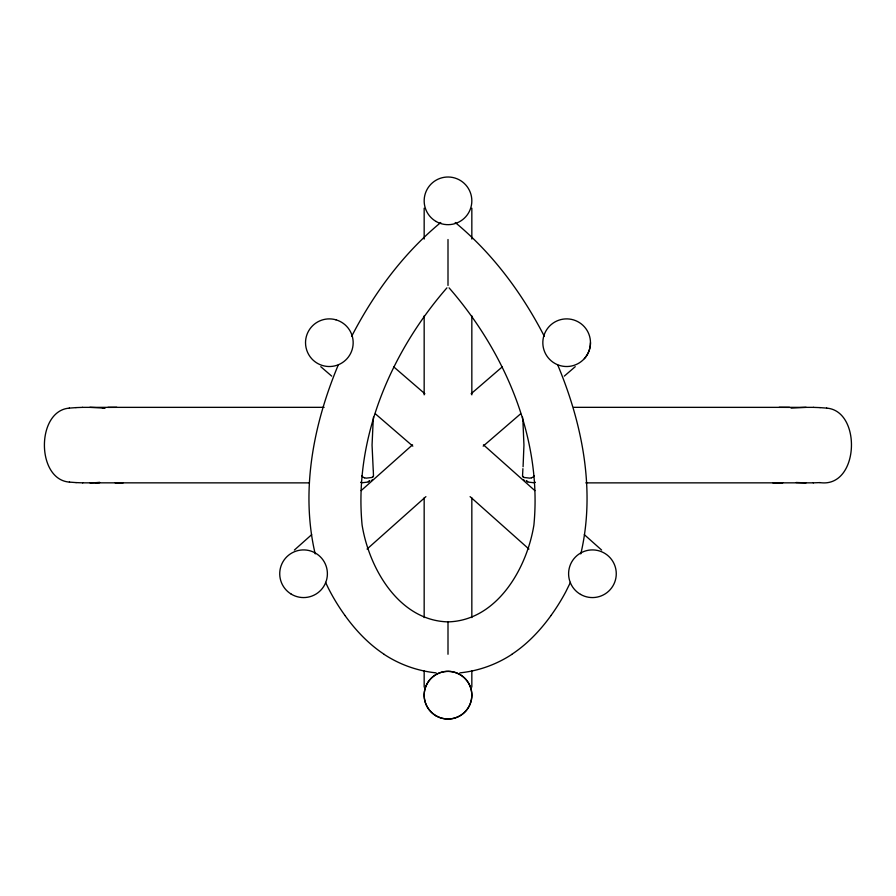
<?xml version="1.0" encoding="UTF-8"?>
<svg xmlns="http://www.w3.org/2000/svg" width="896" height="896" viewBox="0 0 896 896"><rect width="100%" height="100%" fill="white"/><g stroke="black" fill="none" stroke-linecap="round" stroke-linejoin="round"><path stroke-width="1.34" d="M448 239.523L448 285.443M373.475 417.11L373.274 419.597M523.074 466.749L523.947 445.099L522.984 422.453M522.906 468.686L522.536 476.067M373.173 420.717L372.053 445.099L373.24 470.355M373.486 475.978L373.307 471.027M373.453 476.09L372.747 477.053M338.184 365.165C313.891 423.338 300.72 488.902 314.608 551.342A165.659 165.659 0 0 0 315.258 553.896M570.45 582.366L565.757 591.853A204.926 204.926 0 0 1 550.995 615.507M351.624 336.392C373.845 293.339 403.278 253.49 440.765 222.51M369.835 480.682L369.096 481.555M534.386 475.619L532.862 477.21A67.626 15.333 -81.2 0 1 531.944 477.624L531.485 477.792M372.557 479.562L371.582 480.603M551.006 615.518C540.187 630.515 527.24 644.202 511.717 654.382M446.914 287.862C390.846 352.251 353.763 438.57 362.096 525.011C369.04 568.288 398.922 620.626 448 621.88C497.078 620.626 526.96 568.288 533.904 525.011C542.237 438.57 505.154 352.251 449.086 287.862M294.381 550.054L311.685 534.643M361.133 490.616L412.53 444.83M367.058 549.058L425.902 496.642M471.128 393.747L502.365 366.789M483.179 446.141L520.587 413.851M564.301 376.118L575.232 366.688M368.334 482.026L362.242 482.742A178.774 40.488 81.1 0 1 360.618 482.272M372.053 477.467L366.094 478.15A177.038 40.051 80.9 0 1 364.515 477.747M791.056 408.106L806.12 407.333M69.294 408.117L75.992 407.613M819.907 482.597C859.253 488.443 862.142 410.782 826.616 408.117M89.992 482.877L99.893 482.496M95.838 482.698L99.792 482.496M75.891 407.613L82.6 407.366M813.299 482.843L819.997 482.597M107.923 407.366L116.85 407.333M772.901 482.877L782.712 482.843M82.499 407.366L324.128 407.333M573.653 407.333L813.501 407.366M69.406 408.117C36.042 410.592 36.075 479.808 69.53 482.104M82.611 482.843L308.974 482.877M585.838 482.877L813.389 482.843M115.17 482.843L123.099 482.877M779.15 407.333L789.544 407.366M89.88 407.333L104.698 408.106M806.008 482.877L796.118 482.496M813.422 407.366L820.109 407.613M76.003 482.597L82.723 482.843M69.418 482.104L76.115 482.597M820.019 407.613L826.706 408.117M102.312 407.848L104.944 408.106M364.515 477.792L364.056 477.646A67.626 15.333 81.2 0 1 363.205 477.232L361.614 475.619M523.947 477.467L529.906 478.15A177.038 40.051 -80.9 0 0 531.485 477.747M527.666 482.026L533.758 482.742A178.774 40.488 -81.1 0 0 535.382 482.272M384.283 654.382C368.76 644.202 355.813 630.515 344.994 615.518M523.253 477.053L522.547 476.09M526.904 481.555L526.165 480.682M455.235 222.51C492.722 253.49 522.155 293.339 544.376 336.392M393.635 366.789L424.872 393.747M320.768 366.688L331.699 376.118M375.413 413.851L412.821 446.141M483.47 444.83L534.867 490.616M584.315 534.643L601.619 550.054M470.098 496.642L528.942 549.058M524.418 480.603L523.443 479.562M325.55 582.366L328.418 588.325A203.325 203.325 0 0 0 345.005 615.507M557.816 365.165C582.109 423.338 595.28 488.902 581.392 551.342A165.659 165.659 0 0 1 580.742 553.896M522.883 421.366L522.525 417.11M471.834 208.219L471.834 239.064M471.834 315.862L471.834 394.856M471.834 497.862L471.834 617.59M471.834 670.947L471.834 687.053M448 621.88L448 654.259M424.166 208.219L424.166 239.064M424.166 315.862L424.166 394.856M424.166 497.862L424.166 617.59M424.166 670.947L424.166 687.053M511.762 654.45A116.368 116.368 0 0 1 459.906 672.862M436.094 672.862A116.368 116.368 0 0 1 384.238 654.45M590.475 342.698A23.834 23.834 0 0 1 554.736 363.339A23.834 23.834 0 0 1 554.736 322.067A23.834 23.834 0 0 1 590.475 342.698A23.946 23.946 0 0 1 584.349 358.658M523.947 477.456A67.861 15.322 -81.3 0 1 523.264 477.03M527.722 481.634A69.227 15.4 -84 0 1 527.016 480.995M372.736 477.03A67.861 15.322 81.3 0 1 372.053 477.456M368.984 480.995A69.227 15.4 84 0 1 368.278 481.634M580.518 594.384A23.834 23.834 0 0 0 616.269 573.742A23.834 23.834 0 0 0 580.518 553.101A23.834 23.834 0 0 0 580.518 594.384M436.083 221.48A23.834 23.834 0 0 0 471.834 200.838A23.834 23.834 0 0 0 436.083 180.197A23.834 23.834 0 0 0 436.083 221.48M291.189 594.104A23.822 23.822 0 0 0 327.387 574.28A23.822 23.822 0 0 0 292.118 552.843A23.822 23.822 0 0 0 291.189 594.104M335.922 319.805A23.822 23.822 0 0 0 305.525 342.686A23.946 23.946 0 0 0 311.651 358.658A23.822 23.822 0 0 0 349.552 355.32A23.822 23.822 0 0 0 335.922 319.805M436.083 715.826A23.834 23.834 0 0 0 471.834 695.184A23.834 23.834 0 0 0 436.083 674.542A23.834 23.834 0 0 0 436.083 715.814A23.834 23.834 0 0 0 471.834 695.184A23.834 23.834 0 0 0 436.083 674.542A23.834 23.834 0 0 0 436.083 715.826"/></g></svg>
